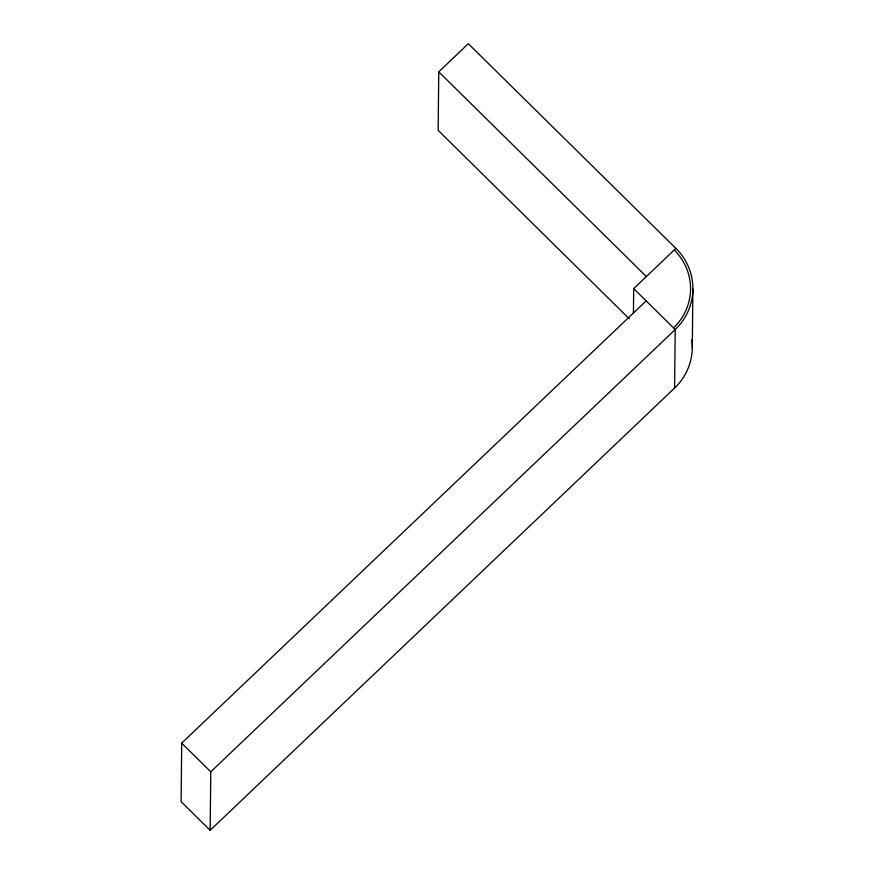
<?xml version="1.0" encoding="UTF-8"?>
<svg xmlns="http://www.w3.org/2000/svg" width="874" height="874" viewBox="0 0 874 874"><rect width="100%" height="100%" fill="white"/><g stroke="black" fill="none" stroke-linecap="round" stroke-linejoin="round"><path stroke-width="1.31" d="M646.148 300.885L181.705 743.14L181.093 801.644L210.164 830.3L674.597 388.045A59.214 57.378 0.6 0 0 691.804 339.757M210.164 830.3L210.776 771.797L675.209 329.542A59.214 57.378 0.6 0 0 675.908 248.402L468.322 43.7L438.77 71.843L438.158 130.346L629.258 318.781M633.431 313.1L633.694 288.606L675.908 248.402M674.597 388.045L675.209 329.542L633.694 288.606M692.295 347.623L692.907 289.13M438.77 71.843L646.356 276.545M181.705 743.14L210.776 771.797M674.225 250.008A56.843 55.084 0.6 0 1 673.548 327.903"/></g></svg>
